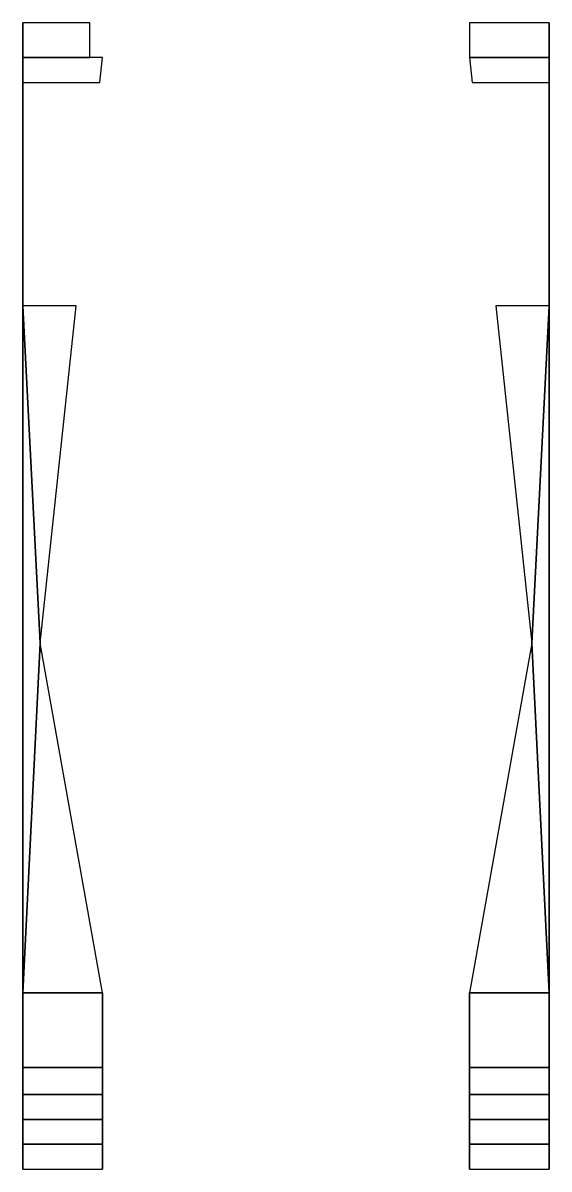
# Model space of a CAD drawing. Extents: x -1.06 to 1.06, y -2.26 to 2.36.
import ezdxf

# ---------------------------------------------------------------- set-up
doc = ezdxf.new("R2010")
doc.units = 0
doc.layers.add('FENDERS', color=6, linetype='CONTINUOUS')

msp = doc.modelspace()

# ---------------------------------------------------------------- linework, layer by layer
at = {"layer": 'FENDERS'}
for points in [[(-1.06, 2.36, 0.81), (-1.06, 2.22, 0.82), (-1.06, 2.22, 0.85), (-1.06, 2.36, 0.84)], [(-1.06, 2.36, 0.84), (-1.06, 2.22, 0.85), (-0.79, 2.22, 0.85), (-0.79, 2.36, 0.84)], [(0.74, 2.36, 0.84), (0.74, 2.22, 0.85), (1.06, 2.22, 0.85), (1.06, 2.36, 0.84)], [(1.06, 2.36, 0.84), (1.06, 2.22, 0.85), (1.06, 2.22, 0.82), (1.06, 2.36, 0.81)], [(-1.06, 2.22, 0.82), (-1.06, -1.85, 1.05), (-1.06, -1.55, 1.06), (-1.06, 2.22, 0.85)], [(-1.06, 2.22, 0.85), (-1.06, 2.12, 0.8556), (-0.7506, 2.12, 0.8556), (-0.74, 2.22, 0.85)], [(0.74, 2.22, 0.85), (0.7506, 2.12, 0.8556), (1.06, 2.12, 0.8556), (1.06, 2.22, 0.85)], [(1.06, 2.22, 0.85), (1.06, -1.55, 1.06), (1.06, -1.85, 1.05), (1.06, 2.22, 0.82)], [(-1.06, 1.22, 0.9057), (-0.99, -0.14, 0.9815), (-0.99, -0.14, 0.9815), (-0.8459, 1.22, 0.9057)], [(-1.06, 1.22, 0.9057), (-1.06, -1.55, 1.06), (-1.06, -1.55, 1.06), (-0.99, -0.14, 0.9815)], [(0.8459, 1.22, 0.9057), (0.99, -0.14, 0.9815), (0.99, -0.14, 0.9815), (1.06, 1.22, 0.9057)], [(0.99, -0.14, 0.9815), (1.06, -1.55, 1.06), (1.06, -1.55, 1.06), (1.06, 1.22, 0.9057)], [(-0.99, -0.14, 0.9815), (-1.06, -1.55, 1.06), (-1.06, -1.55, 1.06), (-0.74, -1.55, 1.06)], [(0.99, -0.14, 0.9815), (0.74, -1.55, 1.06), (1.06, -1.55, 1.06), (0.99, -0.14, 0.9815)], [(-1.06, -1.85, 1.05), (-1.06, -1.85, 1.05), (-1.06, -1.85, 1.09), (-1.06, -1.55, 1.06)], [(-1.06, -1.55, 1.06), (-1.06, -1.85, 1.09), (-0.74, -1.85, 1.09), (-0.74, -1.55, 1.06)], [(-0.74, -1.96, 1.09), (-0.74, -2.06, 1.07), (-0.74, -2.21, 0.64), (-0.74, -1.55, 1.06)], [(-0.74, -1.85, 1.09), (-0.74, -1.96, 1.09), (-0.74, -1.55, 1.06)], [(0.74, -1.55, 1.06), (0.74, -1.85, 1.09), (1.06, -1.85, 1.09), (1.06, -1.55, 1.06)], [(0.74, -1.55, 1.06), (0.74, -1.55, 1.06), (0.74, -1.96, 1.09), (0.74, -1.85, 1.09)], [(0.74, -1.55, 1.06), (0.74, -2.21, 0.64), (0.74, -2.06, 1.07), (0.74, -1.96, 1.09)], [(1.06, -1.55, 1.06), (1.06, -1.85, 1.09), (1.06, -1.85, 1.05)], [(-1.06, -1.85, 1.05), (-1.06, -1.95, 1.05), (-1.06, -1.96, 1.09), (-1.06, -1.85, 1.09)], [(-1.06, -1.85, 1.09), (-1.06, -1.96, 1.09), (-0.74, -1.96, 1.09), (-0.74, -1.85, 1.09)], [(0.74, -1.85, 1.09), (0.74, -1.96, 1.09), (1.06, -1.96, 1.09), (1.06, -1.85, 1.09)], [(1.06, -1.85, 1.09), (1.06, -1.96, 1.09), (1.06, -1.95, 1.05), (1.06, -1.85, 1.05)], [(-1.06, -1.95, 1.05), (-1.06, -2.04, 1.04), (-1.06, -2.06, 1.07), (-1.06, -1.96, 1.09)], [(-1.06, -1.96, 1.09), (-1.06, -2.06, 1.07), (-0.74, -2.06, 1.07), (-0.74, -1.96, 1.09)], [(0.74, -1.96, 1.09), (0.74, -2.06, 1.07), (1.06, -2.06, 1.07), (1.06, -1.96, 1.09)], [(1.06, -1.96, 1.09), (1.06, -2.06, 1.07), (1.06, -2.04, 1.04), (1.06, -1.95, 1.05)], [(-1.06, -2.04, 1.04), (-1.06, -2.14, 0.99), (-1.06, -2.16, 1.02), (-1.06, -2.06, 1.07)], [(-1.06, -2.06, 1.07), (-1.06, -2.16, 1.02), (-0.74, -2.16, 1.02), (-0.74, -2.06, 1.07)], [(0.74, -2.06, 1.07), (0.74, -2.16, 1.02), (1.06, -2.16, 1.02), (1.06, -2.06, 1.07)], [(0.74, -2.21, 0.64), (0.74, -2.21, 0.64), (0.74, -2.16, 1.02), (0.74, -2.06, 1.07)], [(1.06, -2.06, 1.07), (1.06, -2.16, 1.02), (1.06, -2.14, 0.99), (1.06, -2.04, 1.04)], [(-1.06, -2.14, 0.99), (-1.06, -2.24, 0.91), (-1.06, -2.26, 0.93), (-1.06, -2.16, 1.02)], [(-1.06, -2.16, 1.02), (-1.06, -2.26, 0.93), (-0.74, -2.26, 0.93), (-0.74, -2.16, 1.02)], [(-0.74, -2.16, 1.02), (-0.74, -2.26, 0.93), (-0.74, -2.21, 0.64)], [(0.74, -2.16, 1.02), (0.74, -2.26, 0.93), (1.06, -2.26, 0.93), (1.06, -2.16, 1.02)], [(0.74, -2.21, 0.64), (0.74, -2.21, 0.64), (0.74, -2.26, 0.93), (0.74, -2.16, 1.02)], [(1.06, -2.16, 1.02), (1.06, -2.26, 0.93), (1.06, -2.24, 0.91), (1.06, -2.14, 0.99)]]:
    msp.add_3dface(points, dxfattribs=at)

doc.saveas('drawing.dxf')
